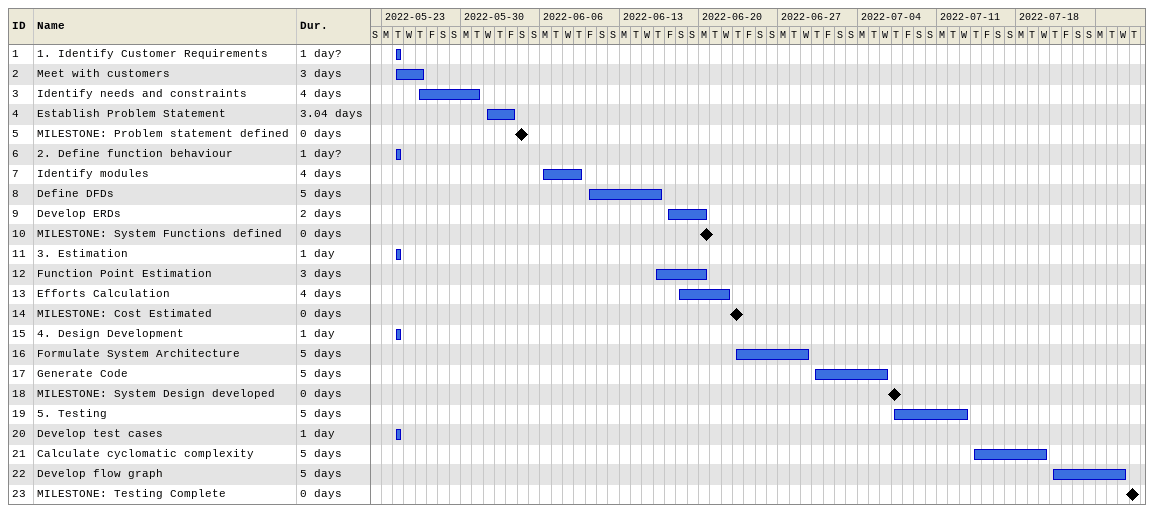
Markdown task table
| ID | Task | Duration | Start | Finish |
|---|---|---|---|---|
| 1 | 1. Identify Customer Requirements | 1d? | 2022-05-24 | 2022-05-24 |
| 2 | Meet with customers | 3d | 2022-05-24 | 2022-05-26 |
| 3 | Identify needs and constraints | 4d | 2022-05-26 | 2022-05-31 |
| 4 | Establish Problem Statement | 3.04d | 2022-06-01 | 2022-06-03 |
| 5 | MILESTONE: Problem statement defined | 0d | 2022-06-04 | 2022-06-04 |
| 6 | 2. Define function behaviour | 1d? | 2022-05-24 | 2022-05-24 |
| 7 | Identify modules | 4d | 2022-06-06 | 2022-06-09 |
| 8 | Define DFDs | 5d | 2022-06-10 | 2022-06-16 |
| 9 | Develop ERDs | 2d | 2022-06-17 | 2022-06-20 |
| 10 | MILESTONE: System Functions defined | 0d | 2022-06-20 | 2022-06-20 |
| 11 | 3. Estimation | 1d | 2022-05-24 | 2022-05-24 |
| 12 | Function Point Estimation | 3d | 2022-06-16 | 2022-06-20 |
| 13 | Efforts Calculation | 4d | 2022-06-18 | 2022-06-22 |
| 14 | MILESTONE: Cost Estimated | 0d | 2022-06-23 | 2022-06-23 |
| 15 | 4. Design Development | 1d | 2022-05-24 | 2022-05-24 |
| 16 | Formulate System Architecture | 5d | 2022-06-23 | 2022-06-29 |
| 17 | Generate Code | 5d | 2022-06-30 | 2022-07-06 |
| 18 | MILESTONE: System Design developed | 0d | 2022-07-07 | 2022-07-07 |
| 19 | 5. Testing | 5d | 2022-07-07 | 2022-07-13 |
| 20 | Develop test cases | 1d | 2022-05-24 | 2022-05-24 |
| 21 | Calculate cyclomatic complexity | 5d | 2022-07-14 | 2022-07-20 |
| 22 | Develop flow graph | 5d | 2022-07-21 | 2022-07-27 |
| 23 | MILESTONE: Testing Complete | 0d | 2022-07-28 | 2022-07-28 |
